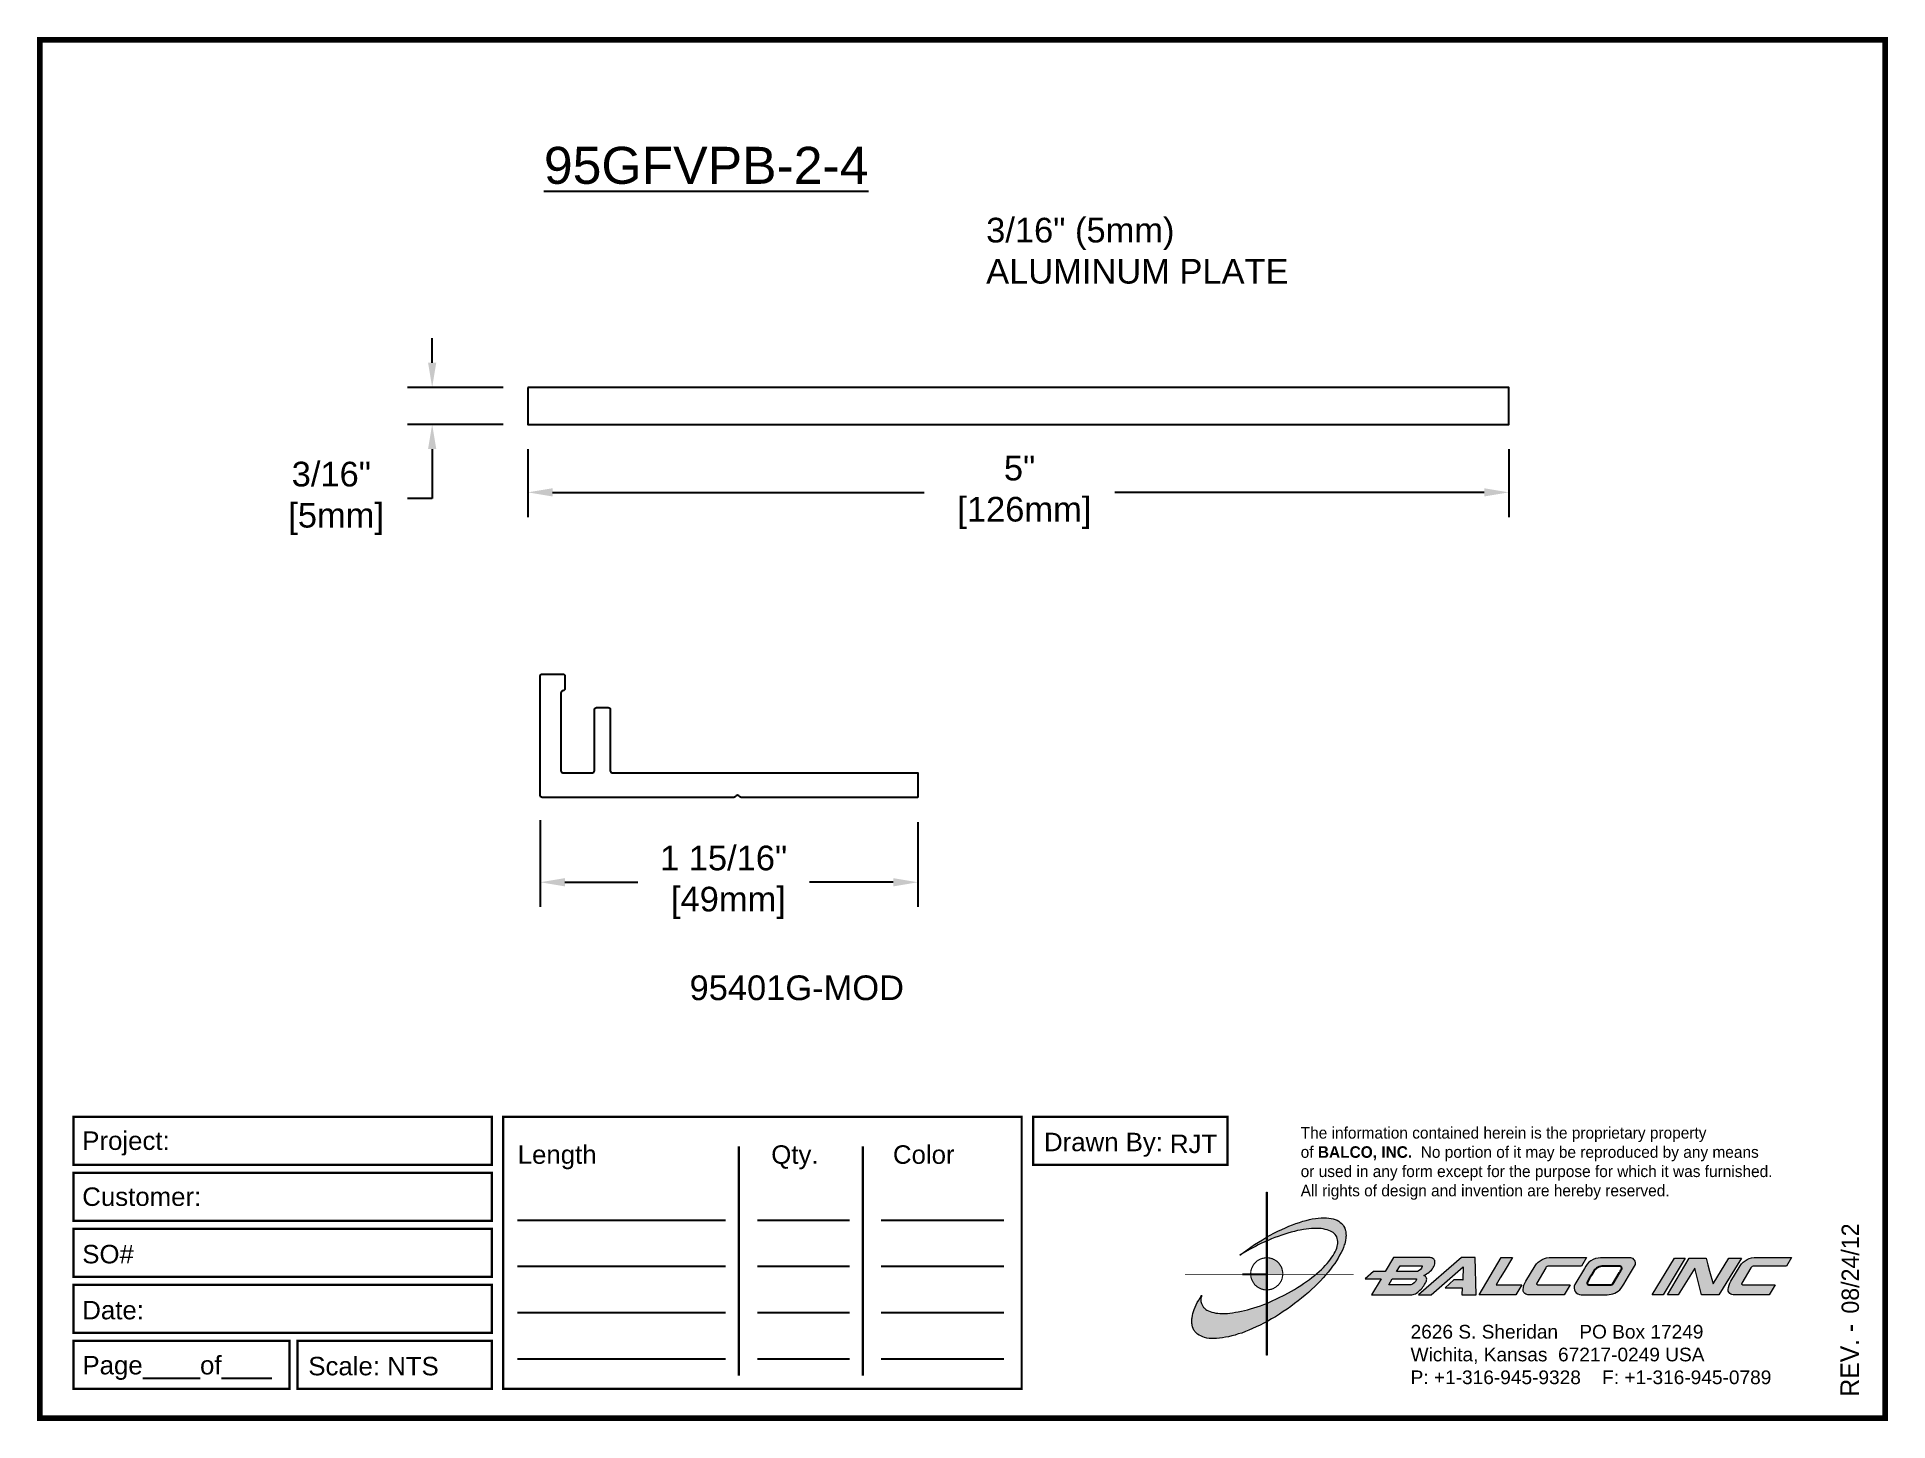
# Paper-space layout 'Breakout' of a CAD drawing. Header units: inches. Extents: x 0 to 10, y 0 to 7.5.
# The model-space entities are those that its viewports show. They can reach past a viewport. Long polylines and large blocks are cut down to what shows.
import ezdxf

# ---------------------------------------------------------------- set-up
doc = ezdxf.new("R2010")
doc.units = ezdxf.units.IN
doc.header["$MEASUREMENT"] = 0
for name, color, linetype in [('Border', 7, 'Continuous'), ('dimensions', 3, 'Continuous'), ('METALS', 7, 'Continuous'), ('text', 2, 'Continuous')]:
    doc.layers.add(name, color=color, linetype=linetype)
doc.styles.add('ARIAL', font='arial.ttf')
doc.styles.add('Copyright', font='ERASDEMI.TTF')
doc.dimstyles.new('Arial', dxfattribs={"dimtxt": 0.125, "dimasz": 0.125, "dimexe": 0.125, "dimexo": 0.125, "dimgap": 0.125, "dimtad": 0, "dimtih": 1, "dimtoh": 1, "dimdec": 4, "dimzin": 0, "dimdsep": 46, "dimlunit": 4, "dimtxsty": 'ARIAL', "dimcen": 0.09, "dimadec": 0, "dimazin": 0, "dimtfac": 1, "dimtdec": 4, "dimtofl": 0, "dimtmove": 0, "dimatfit": 3, "dimfxl": 0, "dimfrac": 2, "dimtolj": 1, "dimtzin": 0, "dimarcsym": 0})

# ---------------------------------------------------------------- blocks, each defined once
blk = doc.blocks.new('ACADlogo')
h = blk.add_hatch(color=256)
h.paths.add_polyline_path([(-3.346, 1.223), (-3.351, 1.223), (-3.351, 0.979), (-3.346, 0.982)])
h.paths.add_polyline_path([(-3.346, 0.961), (-3.351, 0.959), (-3.351, 0.868), (-3.346, 0.868)])
h.paths.add_polyline_path([(-3.346, 0.777), (-3.351, 0.777), (-3.351, 0.699), (-3.351, 0.695), (-3.35, 0.695), (-3.346, 0.695)])
h.paths.add_polyline_path([(-3.346, 0.864), (-3.346, 0.868), (-3.35, 0.868), (-3.351, 0.868), (-3.351, 0.777), (-3.346, 0.777), (-3.346, 0.778), (-3.348, 0.778)])
h.paths.add_polyline_path([(-3.346, 0.524), (-3.351, 0.521), (-3.351, 0.342), (-3.346, 0.342)])
h.paths.add_polyline_path([(-3.346, 0.695), (-3.351, 0.695), (-3.351, 0.621), (-3.346, 0.623)])
h.paths.add_polyline_path([(-3.346, 0.623), (-3.351, 0.621), (-3.351, 0.521), (-3.346, 0.524)])
h.paths.add_polyline_path([(-3.346, 0.982), (-3.351, 0.979), (-3.351, 0.959), (-3.346, 0.961)])
h = blk.add_hatch(color=175)
h.paths.add_polyline_path([(-3.518, 0.573), (-3.534, 0.571), (-3.548, 0.569), (-3.562, 0.567), (-3.576, 0.567), (-3.589, 0.566), (-3.602, 0.567), (-3.614, 0.568), (-3.625, 0.569), (-3.636, 0.572), (-3.646, 0.574), (-3.656, 0.577), (-3.664, 0.581), (-3.673, 0.585), (-3.679, 0.589), (-3.685, 0.595), (-3.688, 0.598), (-3.691, 0.6), (-3.695, 0.607), (-3.699, 0.614), (-3.703, 0.621), (-3.704, 0.626), (-3.705, 0.631), (-3.706, 0.637), (-3.706, 0.642), (-3.705, 0.648), (-3.705, 0.653), (-3.703, 0.659), (-3.702, 0.665), (-3.71, 0.652), (-3.717, 0.639), (-3.725, 0.626), (-3.731, 0.613), (-3.737, 0.601), (-3.741, 0.589), (-3.746, 0.577), (-3.749, 0.566), (-3.751, 0.555), (-3.753, 0.544), (-3.754, 0.538), (-3.754, 0.533), (-3.755, 0.523), (-3.754, 0.513), (-3.753, 0.508), (-3.752, 0.503), (-3.75, 0.494), (-3.748, 0.486), (-3.743, 0.477), (-3.74, 0.473), (-3.738, 0.469), (-3.734, 0.465), (-3.73, 0.461), (-3.723, 0.455), (-3.715, 0.449), (-3.706, 0.445), (-3.695, 0.44), (-3.685, 0.437), (-3.674, 0.434), (-3.661, 0.432), (-3.648, 0.431), (-3.634, 0.431), (-3.62, 0.431), (-3.604, 0.433), (-3.588, 0.435), (-3.572, 0.438), (-3.556, 0.441), (-3.538, 0.445), (-3.52, 0.449), (-3.503, 0.456), (-3.483, 0.461), (-3.464, 0.469), (-3.445, 0.477), (-3.426, 0.485), (-3.406, 0.494), (-3.385, 0.503), (-3.364, 0.514), (-3.351, 0.521), (-3.351, 0.621), (-3.364, 0.616), (-3.382, 0.609), (-3.4, 0.603), (-3.418, 0.598), (-3.436, 0.592), (-3.453, 0.587), (-3.47, 0.583), (-3.486, 0.579), (-3.503, 0.576)])
h.paths.add_polyline_path([(-3.215, 0.687), (-3.251, 0.667), (-3.289, 0.649), (-3.327, 0.631), (-3.345, 0.623), (-3.346, 0.623), (-3.346, 0.524), (-3.343, 0.525), (-3.323, 0.537), (-3.302, 0.549), (-3.28, 0.563), (-3.259, 0.577), (-3.238, 0.59), (-3.218, 0.605), (-3.198, 0.62), (-3.179, 0.635), (-3.16, 0.65), (-3.141, 0.665), (-3.123, 0.681), (-3.106, 0.696), (-3.089, 0.712), (-3.074, 0.727), (-3.058, 0.743), (-3.043, 0.759), (-3.03, 0.775), (-3.028, 0.777), (-3.085, 0.777), (-3.091, 0.772), (-3.105, 0.761), (-3.118, 0.75), (-3.134, 0.739), (-3.149, 0.729), (-3.165, 0.718), (-3.182, 0.707), (-3.198, 0.697)])
h.paths.add_polyline_path([(-2.921, 1.009), (-2.922, 1.015), (-2.924, 1.02), (-2.926, 1.029), (-2.931, 1.038), (-2.934, 1.043), (-2.936, 1.047), (-2.94, 1.05), (-2.943, 1.054), (-2.951, 1.06), (-2.959, 1.066), (-2.968, 1.071), (-2.978, 1.075), (-2.989, 1.079), (-3, 1.081), (-3.013, 1.083), (-3.026, 1.084), (-3.04, 1.084), (-3.054, 1.084), (-3.07, 1.083), (-3.085, 1.081), (-3.102, 1.079), (-3.118, 1.075), (-3.136, 1.07), (-3.153, 1.066), (-3.171, 1.06), (-3.191, 1.054), (-3.21, 1.047), (-3.229, 1.039), (-3.248, 1.031), (-3.268, 1.022), (-3.289, 1.012), (-3.31, 1.002), (-3.33, 0.991), (-3.346, 0.982), (-3.346, 0.961), (-3.342, 0.962), (-3.323, 0.971), (-3.305, 0.978), (-3.287, 0.984), (-3.268, 0.991), (-3.251, 0.996), (-3.234, 1.002), (-3.216, 1.007), (-3.199, 1.011), (-3.182, 1.015), (-3.167, 1.018), (-3.15, 1.021), (-3.136, 1.023), (-3.121, 1.025), (-3.107, 1.026), (-3.093, 1.026), (-3.079, 1.027), (-3.067, 1.026), (-3.054, 1.026), (-3.043, 1.025), (-3.032, 1.022), (-3.022, 1.02), (-3.013, 1.016), (-3.004, 1.013), (-2.997, 1.009), (-2.989, 1.005), (-2.983, 0.999), (-2.98, 0.996), (-2.978, 0.994), (-2.973, 0.987), (-2.969, 0.981), (-2.967, 0.973), (-2.965, 0.965), (-2.964, 0.957), (-2.964, 0.949), (-2.964, 0.944), (-2.965, 0.94), (-2.967, 0.93), (-2.969, 0.921), (-2.973, 0.911), (-2.978, 0.901), (-2.983, 0.891), (-2.989, 0.881), (-2.996, 0.871), (-3.004, 0.86), (-3.012, 0.849), (-3.021, 0.838), (-3.032, 0.827), (-3.042, 0.816), (-3.053, 0.805), (-3.065, 0.794), (-3.077, 0.783), (-3.085, 0.777), (-3.028, 0.777), (-3.016, 0.791), (-3.004, 0.806), (-2.992, 0.822), (-2.981, 0.837), (-2.971, 0.852), (-2.962, 0.866), (-2.954, 0.882), (-2.946, 0.896), (-2.939, 0.91), (-2.934, 0.924), (-2.929, 0.938), (-2.926, 0.944), (-2.925, 0.951), (-2.922, 0.963), (-2.92, 0.975), (-2.92, 0.982), (-2.919, 0.987), (-2.92, 0.999), (-2.92, 1.005)])
h.paths.add_polyline_path([(-3.372, 0.966), (-3.393, 0.953), (-3.415, 0.94), (-3.435, 0.925), (-3.455, 0.911), (-3.475, 0.897), (-3.494, 0.882), (-3.468, 0.898), (-3.439, 0.915), (-3.41, 0.93), (-3.396, 0.938), (-3.38, 0.945), (-3.351, 0.959), (-3.351, 0.979)])
h = blk.add_hatch(color=256)
h.paths.add_polyline_path([(-3.268, 0.814), (-3.27, 0.819), (-3.273, 0.824), (-3.276, 0.828), (-3.279, 0.833), (-3.282, 0.837), (-3.286, 0.841), (-3.29, 0.845), (-3.294, 0.849), (-3.298, 0.852), (-3.303, 0.855), (-3.308, 0.858), (-3.313, 0.86), (-3.318, 0.863), (-3.323, 0.864), (-3.328, 0.866), (-3.334, 0.867), (-3.339, 0.868), (-3.345, 0.868), (-3.346, 0.868), (-3.346, 0.777), (-3.335, 0.777), (-3.262, 0.777), (-3.262, 0.781), (-3.262, 0.787), (-3.263, 0.792), (-3.264, 0.798), (-3.265, 0.803), (-3.266, 0.808)])
h.paths.add_polyline_path([(-3.351, 0.777), (-3.436, 0.777), (-3.435, 0.773), (-3.435, 0.768), (-3.434, 0.762), (-3.432, 0.757), (-3.431, 0.752), (-3.428, 0.747), (-3.426, 0.742), (-3.423, 0.737), (-3.42, 0.732), (-3.417, 0.728), (-3.414, 0.723), (-3.41, 0.719), (-3.406, 0.716), (-3.401, 0.712), (-3.397, 0.709), (-3.392, 0.706), (-3.387, 0.704), (-3.382, 0.701), (-3.377, 0.699), (-3.372, 0.698), (-3.367, 0.696), (-3.361, 0.695), (-3.356, 0.695), (-3.351, 0.695)])
h.paths.add_polyline_path([(-3.346, 0.868), (-3.35, 0.868), (-3.351, 0.868), (-3.351, 0.777), (-3.346, 0.777)])
h = blk.add_hatch(color=256)
h.paths.add_polyline_path([(-2.438, 0.844, 0.412988), (-2.461, 0.869), (-2.663, 0.869), (-2.707, 0.794), (-2.771, 0.794), (-2.815, 0.755), (-2.73, 0.755), (-2.781, 0.668), (-2.563, 0.668, 0.107996), (-2.538, 0.677, 0.108939), (-2.494, 0.724, 0.080345), (-2.483, 0.745, 0.419497), (-2.499, 0.773, 0.149928), (-2.447, 0.815, 0.134283)])
h.paths.add_polyline_path([(-2.507, 0.821, -0.209012), (-2.532, 0.794), (-2.538, 0.794), (-2.646, 0.794), (-2.627, 0.825), (-2.51, 0.825, -0.56619)], flags=16)
h.paths.add_polyline_path([(-2.538, 0.75, -0.241309), (-2.569, 0.722), (-2.688, 0.722), (-2.669, 0.755), (-2.541, 0.755, -0.56619)], flags=16)
for points in [[(-2.285, 0.819), (-2.287, 0.748), (-2.335, 0.748), (-2.383, 0.705), (-2.29, 0.705), (-2.292, 0.668), (-2.215, 0.668), (-2.221, 0.869), (-2.295, 0.869), (-2.527, 0.668), (-2.458, 0.668)], [(-2.018, 0.869), (-2.079, 0.869), (-2.198, 0.668), (-2, 0.668), (-1.968, 0.722), (-2.107, 0.722), (-2.085, 0.759), (-2.064, 0.794)], [(-1.617, 0.869), (-1.807, 0.869, 0.270182), (-1.896, 0.825), (-1.946, 0.742, 0.109019), (-1.961, 0.695, 0.340665), (-1.945, 0.672, 0.129907), (-1.923, 0.668), (-1.738, 0.668), (-1.706, 0.722), (-1.878, 0.722), (-1.882, 0.722, -0.601242), (-1.887, 0.731), (-1.838, 0.813, -0.253048), (-1.821, 0.823), (-1.645, 0.823)], [(-1.083, 0.867), (-1.14, 0.867), (-1.261, 0.667), (-1.26, 0.667), (-1.202, 0.667)], [(-0.96, 0.83), (-0.969, 0.867), (-1.061, 0.867), (-1.179, 0.667), (-1.12, 0.667), (-1.031, 0.812), (-0.995, 0.667), (-0.9, 0.667), (-0.778, 0.867), (-0.846, 0.867), (-0.931, 0.727), (-0.951, 0.795)], [(-0.507, 0.869), (-0.697, 0.869, 0.270182), (-0.786, 0.825), (-0.836, 0.742, 0.109019), (-0.85, 0.695, 0.340665), (-0.835, 0.672, 0.129907), (-0.812, 0.668), (-0.628, 0.668), (-0.595, 0.722), (-0.768, 0.722), (-0.772, 0.722, -0.601242), (-0.777, 0.731), (-0.728, 0.813, -0.253048), (-0.71, 0.823), (-0.534, 0.823)], [(-3.346, 0.623), (-3.351, 0.621), (-3.351, 0.521), (-3.346, 0.524)]]:
    blk.add_hatch(color=256).paths.add_polyline_path(points)
h = blk.add_hatch(color=256)
h.paths.add_polyline_path([(-1.377, 0.868), (-1.383, 0.868), (-1.383, 0.868), (-1.44, 0.868), (-1.492, 0.868), (-1.541, 0.868, 0.297712), (-1.628, 0.811), (-1.68, 0.723, 0.585116), (-1.646, 0.668), (-1.506, 0.668, 0.210586), (-1.429, 0.703), (-1.415, 0.726), (-1.389, 0.769), (-1.352, 0.831, 0.4352)])
h.paths.add_polyline_path([(-1.437, 0.823, -0.603783), (-1.428, 0.805), (-1.431, 0.801), (-1.434, 0.796), (-1.438, 0.789), (-1.474, 0.728, -0.229001), (-1.489, 0.722), (-1.494, 0.722), (-1.501, 0.722), (-1.597, 0.722), (-1.604, 0.722, -0.492401), (-1.613, 0.734), (-1.601, 0.757), (-1.591, 0.775), (-1.582, 0.791, -0.238368), (-1.535, 0.823)], flags=16)
for q in [(-3.48, 0.777), (-3.351, 0.642)]:
    blk.add_line((-3.351, 0.777), q)
at = {"color": 7, "lineweight": 0}
for points in [[(-3.351, 1.223), (-3.346, 1.223), (-3.346, 0.342), (-3.351, 0.342), (-3.351, 1.223)], [(-2.292, 0.668), (-2.215, 0.668), (-2.221, 0.869), (-2.295, 0.869), (-2.527, 0.668), (-2.458, 0.668), (-2.285, 0.819), (-2.287, 0.748), (-2.286, 0.748), (-2.335, 0.748), (-2.383, 0.705), (-2.29, 0.705), (-2.292, 0.668), (-2.292, 0.668)], [(-2.198, 0.668), (-2.079, 0.869), (-2.018, 0.869), (-2.064, 0.794), (-2.085, 0.759), (-2.107, 0.722), (-1.968, 0.722), (-2, 0.668), (-2.198, 0.668), (-2.198, 0.668)], [(-1.383, 0.868), (-1.383, 0.868)], [(-1.261, 0.667), (-1.14, 0.867), (-1.083, 0.867), (-1.202, 0.667), (-1.26, 0.667), (-1.261, 0.667), (-1.261, 0.667)], [(-0.9, 0.667), (-0.995, 0.667), (-1.031, 0.812), (-1.12, 0.667), (-1.179, 0.667), (-1.061, 0.867), (-0.969, 0.867), (-0.96, 0.83), (-0.951, 0.795), (-0.931, 0.727), (-0.846, 0.867), (-0.778, 0.867), (-0.9, 0.667), (-0.9, 0.667)]]:
    blk.add_lwpolyline(points, dxfattribs=at)
at = {"color": 175, "lineweight": 0}
blk.add_lwpolyline([(-2.926, 1.029), (-2.924, 1.02), (-2.922, 1.015), (-2.921, 1.009), (-2.92, 1.005), (-2.92, 0.999), (-2.919, 0.987), (-2.92, 0.982), (-2.92, 0.975), (-2.922, 0.963), (-2.925, 0.951), (-2.926, 0.944), (-2.929, 0.938), (-2.934, 0.924), (-2.939, 0.91), (-2.946, 0.896), (-2.954, 0.882), (-2.962, 0.866), (-2.971, 0.852), (-2.981, 0.837), (-2.992, 0.822), (-3.004, 0.806), (-3.016, 0.791), (-3.03, 0.775), (-3.043, 0.759), (-3.058, 0.743), (-3.074, 0.727), (-3.089, 0.712), (-3.106, 0.696), (-3.123, 0.681), (-3.141, 0.665), (-3.16, 0.65), (-3.179, 0.635), (-3.198, 0.62), (-3.218, 0.605), (-3.238, 0.59), (-3.259, 0.577), (-3.28, 0.563), (-3.302, 0.549), (-3.323, 0.537), (-3.343, 0.525), (-3.364, 0.514), (-3.385, 0.503), (-3.406, 0.494), (-3.426, 0.485), (-3.445, 0.477), (-3.464, 0.469), (-3.483, 0.461), (-3.503, 0.456), (-3.52, 0.449), (-3.538, 0.445), (-3.556, 0.441), (-3.572, 0.438), (-3.588, 0.435), (-3.604, 0.433), (-3.62, 0.431), (-3.634, 0.431), (-3.648, 0.431), (-3.661, 0.432), (-3.674, 0.434), (-3.685, 0.437), (-3.695, 0.44), (-3.706, 0.445), (-3.715, 0.449), (-3.723, 0.455), (-3.73, 0.461), (-3.734, 0.465), (-3.738, 0.469), (-3.74, 0.473), (-3.743, 0.477), (-3.748, 0.486), (-3.75, 0.494), (-3.752, 0.503), (-3.753, 0.508), (-3.754, 0.513), (-3.755, 0.523), (-3.754, 0.533), (-3.754, 0.538), (-3.753, 0.544), (-3.751, 0.555), (-3.749, 0.566), (-3.746, 0.577), (-3.741, 0.589), (-3.737, 0.601), (-3.731, 0.613), (-3.725, 0.626), (-3.717, 0.639), (-3.71, 0.652), (-3.702, 0.665), (-3.703, 0.659), (-3.705, 0.653), (-3.705, 0.648), (-3.706, 0.642), (-3.706, 0.637), (-3.705, 0.631), (-3.704, 0.626), (-3.703, 0.621), (-3.699, 0.614), (-3.695, 0.607), (-3.691, 0.6), (-3.688, 0.598), (-3.685, 0.595), (-3.679, 0.589), (-3.673, 0.585), (-3.664, 0.581), (-3.656, 0.577), (-3.646, 0.574), (-3.636, 0.572), (-3.625, 0.569), (-3.614, 0.568), (-3.602, 0.567), (-3.589, 0.566), (-3.576, 0.567), (-3.562, 0.567), (-3.548, 0.569), (-3.534, 0.571), (-3.518, 0.573), (-3.503, 0.576), (-3.486, 0.579), (-3.47, 0.583), (-3.453, 0.587), (-3.436, 0.592), (-3.418, 0.598), (-3.4, 0.603), (-3.382, 0.609), (-3.364, 0.616), (-3.345, 0.623), (-3.327, 0.631), (-3.289, 0.649), (-3.251, 0.667), (-3.215, 0.687), (-3.198, 0.697), (-3.182, 0.707), (-3.165, 0.718), (-3.149, 0.729), (-3.134, 0.739), (-3.118, 0.75), (-3.105, 0.761), (-3.091, 0.772), (-3.077, 0.783), (-3.065, 0.794), (-3.053, 0.805), (-3.042, 0.816), (-3.032, 0.827), (-3.021, 0.838), (-3.012, 0.849), (-3.004, 0.86), (-2.996, 0.871), (-2.989, 0.881), (-2.983, 0.891), (-2.978, 0.901), (-2.973, 0.911), (-2.969, 0.921), (-2.967, 0.93), (-2.965, 0.94), (-2.964, 0.944), (-2.964, 0.949), (-2.964, 0.957), (-2.965, 0.965), (-2.967, 0.973), (-2.969, 0.981), (-2.973, 0.987), (-2.978, 0.994), (-2.98, 0.996), (-2.983, 0.999), (-2.989, 1.005), (-2.997, 1.009), (-3.004, 1.013), (-3.013, 1.016), (-3.022, 1.02), (-3.032, 1.022), (-3.043, 1.025), (-3.054, 1.026), (-3.067, 1.026), (-3.079, 1.027), (-3.093, 1.026), (-3.107, 1.026), (-3.121, 1.025), (-3.136, 1.023), (-3.15, 1.021), (-3.167, 1.018), (-3.182, 1.015), (-3.199, 1.011), (-3.216, 1.007), (-3.234, 1.002), (-3.251, 0.996), (-3.268, 0.991), (-3.287, 0.984), (-3.305, 0.978), (-3.323, 0.971), (-3.342, 0.962), (-3.38, 0.945), (-3.396, 0.938), (-3.41, 0.93), (-3.439, 0.915), (-3.468, 0.898), (-3.494, 0.882), (-3.475, 0.897), (-3.455, 0.911), (-3.435, 0.925), (-3.415, 0.94), (-3.393, 0.953), (-3.372, 0.966), (-3.351, 0.979), (-3.33, 0.991), (-3.31, 1.002), (-3.289, 1.012), (-3.268, 1.022), (-3.248, 1.031), (-3.229, 1.039), (-3.21, 1.047), (-3.191, 1.054), (-3.171, 1.06), (-3.153, 1.066), (-3.136, 1.07), (-3.118, 1.075), (-3.102, 1.079), (-3.085, 1.081), (-3.07, 1.083), (-3.054, 1.084), (-3.04, 1.084), (-3.026, 1.084), (-3.013, 1.083), (-3, 1.081), (-2.989, 1.079), (-2.978, 1.075), (-2.968, 1.071), (-2.959, 1.066), (-2.951, 1.06), (-2.943, 1.054), (-2.94, 1.05), (-2.936, 1.047), (-2.934, 1.043), (-2.931, 1.038), (-2.926, 1.029), (-2.926, 1.029)], dxfattribs=at)
at = {"color": 7, "lineweight": 0, "const_width": 0.0064}
blk.add_lwpolyline([(-3.262, 0.781), (-3.262, 0.787), (-3.263, 0.792), (-3.264, 0.798), (-3.265, 0.803), (-3.266, 0.808), (-3.268, 0.814), (-3.27, 0.819), (-3.273, 0.824), (-3.276, 0.828), (-3.279, 0.833), (-3.282, 0.837), (-3.286, 0.841), (-3.29, 0.845), (-3.294, 0.849), (-3.298, 0.852), (-3.303, 0.855), (-3.308, 0.858), (-3.313, 0.86), (-3.318, 0.863), (-3.323, 0.864), (-3.328, 0.866), (-3.334, 0.867), (-3.339, 0.868), (-3.345, 0.868), (-3.35, 0.868), (-3.356, 0.868), (-3.361, 0.867), (-3.367, 0.866), (-3.372, 0.865), (-3.377, 0.863), (-3.382, 0.862), (-3.387, 0.859), (-3.392, 0.857), (-3.397, 0.854), (-3.401, 0.851), (-3.406, 0.847), (-3.41, 0.843), (-3.414, 0.839), (-3.417, 0.835), (-3.42, 0.831), (-3.423, 0.826), (-3.426, 0.821), (-3.428, 0.816), (-3.431, 0.811), (-3.432, 0.806), (-3.434, 0.801), (-3.435, 0.795), (-3.435, 0.79), (-3.436, 0.784), (-3.436, 0.779), (-3.435, 0.773), (-3.435, 0.768), (-3.434, 0.762), (-3.432, 0.757), (-3.431, 0.752), (-3.428, 0.747), (-3.426, 0.742), (-3.423, 0.737), (-3.42, 0.732), (-3.417, 0.728), (-3.414, 0.723), (-3.41, 0.719), (-3.406, 0.716), (-3.401, 0.712), (-3.397, 0.709), (-3.392, 0.706), (-3.387, 0.704), (-3.382, 0.701), (-3.377, 0.699), (-3.372, 0.698), (-3.367, 0.696), (-3.361, 0.695), (-3.356, 0.695), (-3.35, 0.695), (-3.345, 0.695), (-3.339, 0.695), (-3.334, 0.696), (-3.328, 0.697), (-3.323, 0.698), (-3.318, 0.7), (-3.313, 0.702), (-3.308, 0.705), (-3.303, 0.708), (-3.298, 0.711), (-3.294, 0.714), (-3.29, 0.718), (-3.286, 0.721), (-3.282, 0.726), (-3.279, 0.73), (-3.276, 0.734), (-3.273, 0.739), (-3.27, 0.744), (-3.268, 0.749), (-3.266, 0.754), (-3.265, 0.76), (-3.264, 0.765), (-3.263, 0.77), (-3.262, 0.776), (-3.262, 0.781)], dxfattribs=at)
at = {"color": 7, "lineweight": 0}
for points in [[(-2.447, 0.815, 0.130368), (-2.438, 0.843, 0.448367), (-2.463, 0.869), (-2.663, 0.869), (-2.707, 0.794), (-2.771, 0.794), (-2.815, 0.755), (-2.73, 0.755), (-2.781, 0.668), (-2.563, 0.668, 0.107996), (-2.538, 0.677, 0.108939), (-2.494, 0.724, 0.077395), (-2.484, 0.744, 0.430878), (-2.499, 0.773, 0.149928)], [(-2.507, 0.821, -0.209012), (-2.532, 0.794), (-2.538, 0.794), (-2.646, 0.794), (-2.627, 0.825), (-2.512, 0.825), (-2.509, 0.825, -0.531288)], [(-1.838, 0.813), (-1.887, 0.731, 0.587385), (-1.882, 0.722), (-1.878, 0.722), (-1.706, 0.722), (-1.738, 0.668), (-1.923, 0.668, -0.129907), (-1.945, 0.672, -0.349839), (-1.961, 0.696, -0.107341), (-1.946, 0.742), (-1.896, 0.825, -0.270182), (-1.807, 0.869), (-1.617, 0.869), (-1.645, 0.823), (-1.821, 0.823, 0.252436)], [(-1.68, 0.723, 0.585116), (-1.646, 0.668), (-1.506, 0.668, 0.210586), (-1.429, 0.703), (-1.415, 0.726), (-1.389, 0.769), (-1.352, 0.831, 0.4352), (-1.377, 0.868), (-1.383, 0.868), (-1.383, 0.868), (-1.44, 0.868), (-1.492, 0.868), (-1.541, 0.868, 0.297712), (-1.628, 0.811)], [(-0.728, 0.813), (-0.777, 0.731, 0.587385), (-0.772, 0.722), (-0.768, 0.722), (-0.595, 0.722), (-0.628, 0.668), (-0.812, 0.668, -0.129907), (-0.835, 0.672, -0.349839), (-0.85, 0.696, -0.107341), (-0.836, 0.742), (-0.786, 0.825, -0.270182), (-0.697, 0.869), (-0.507, 0.869), (-0.534, 0.823), (-0.71, 0.823, 0.252436)], [(-2.569, 0.722), (-2.688, 0.722), (-2.669, 0.755), (-2.543, 0.755), (-2.54, 0.755, -0.531288), (-2.538, 0.75, -0.241309)]]:
    blk.add_lwpolyline(points, format="xyb", close=True, dxfattribs=at)
blk.add_lwpolyline([(-1.437, 0.823), (-1.535, 0.823, 0.238368), (-1.582, 0.791), (-1.591, 0.775), (-1.601, 0.757), (-1.613, 0.734, 0.490298), (-1.604, 0.722), (-1.597, 0.722), (-1.501, 0.722), (-1.494, 0.722), (-1.489, 0.722, 0.229001), (-1.474, 0.728), (-1.438, 0.789), (-1.434, 0.796), (-1.431, 0.801), (-1.428, 0.805, 0.603783)], format="xyb", close=True)
blk.add_lwpolyline([(-2.879, 0.777, 0.00455, 0.00455, 0), (-3.791, 0.777, 0.00183, 0.00183, 0), (-3.791, 0.777, 0.00183, 0.00183, 0)], format="xyseb", dxfattribs=at)
blk = doc.blocks.new('Quantity Data')
at = {"layer": 'Border', "color": 253}
for p, q in [((2.755, 1.254), (3.881, 1.254)), ((4.054, 1.254), (4.553, 1.254)), ((4.725, 1.254), (5.389, 1.254)), ((2.755, 1.004), (3.881, 1.004)), ((4.054, 1.004), (4.553, 1.004)), ((4.725, 1.004), (5.389, 1.004)), ((2.755, 0.754), (3.881, 0.754)), ((4.054, 0.754), (4.553, 0.754)), ((4.725, 0.754), (5.389, 0.754)), ((2.755, 0.504), (3.881, 0.504)), ((4.054, 0.504), (4.553, 0.504)), ((4.725, 0.504), (5.389, 0.504))]:
    blk.add_line(p, q, dxfattribs=at)
at = {"layer": 'Border', "const_width": 0.0125}
blk.add_lwpolyline([(5.485, 0.341), (2.678, 0.341), (2.678, 1.813), (5.485, 1.813)], close=True, dxfattribs=at)
for points in [[(3.953, 1.653), (3.953, 0.412)], [(4.625, 1.653), (4.625, 0.412)]]:
    blk.add_lwpolyline(points, dxfattribs=at)
at = {"layer": 'Border', "style": 'ARIAL'}
for s, p in [('Length', (2.756, 1.559)), ('Qty.', (4.129, 1.559)), ('Color', (4.788, 1.559))]:
    blk.add_text(s, height=0.1, dxfattribs=at).set_placement(p)
blk = doc.blocks.new('Drawn By')
at = {"layer": 'Border', "const_width": 0.0125}
blk.add_lwpolyline([(5.38, 1.813), (6.432, 1.813), (6.432, 1.554), (5.38, 1.554)], close=True, dxfattribs=at)
at = {"layer": 'Border', "style": 'ARIAL'}
blk.add_text('Drawn By: ', height=0.1, dxfattribs=at).set_placement((5.438, 1.627))
blk.add_attdef('XXX', (6.12, 1.617), '', height=0.1, dxfattribs=at)
blk = doc.blocks.new('Project Info')
at = {"layer": 'Border', "const_width": 0.0125}
for points in [[(0.182, 1.813), (2.448, 1.813), (2.448, 1.554), (0.182, 1.554)], [(0.182, 1.51), (2.448, 1.51), (2.448, 1.251), (0.182, 1.251)], [(0.182, 1.207), (2.448, 1.207), (2.448, 0.947), (0.182, 0.947)], [(0.182, 0.904), (2.448, 0.904), (2.448, 0.644), (0.182, 0.644)], [(0.182, 0.6), (1.352, 0.6), (1.352, 0.341), (0.182, 0.341)], [(1.396, 0.6), (2.448, 0.6), (2.448, 0.341), (1.396, 0.341)]]:
    blk.add_lwpolyline(points, close=True, dxfattribs=at)
at = {"layer": 'Border', "style": 'ARIAL'}
for s, p in [('Project:', (0.23, 1.634)), ('Customer:', (0.23, 1.331)), ('SO#', (0.23, 1.02)), ('Date:', (0.23, 0.717)), ('Page%%u        %%uof%%u       ', (0.231, 0.419)), ('Scale: NTS', (1.454, 0.414))]:
    blk.add_text(s, height=0.1, dxfattribs=at).set_placement(p)
blk = doc.blocks.new('REV')
at = {"style": 'Copyright'}
blk.add_text('REV. -', height=0.1, rotation=90, dxfattribs=at).set_placement((-0.142, 0.117))
at = {"style": 'Copyright', "flags": 4}
blk.add_attdef('REVISIONDATE', (-0.142, 0.566), '', height=0.0938, rotation=90, dxfattribs=at)
blk = doc.blocks.new('*D8')
at = {"layer": 'DEFPOINTS', "color": 0}
for p in [(29.518, 9.3033), (34.4902, 9.3033), (34.4902, 8.9588)]:
    blk.add_point(p, dxfattribs=at)
at = {"layer": 'dimensions', "color": 0, "lineweight": -2}
for p, q in [((29.518, 9.1783), (29.518, 8.8338)), ((34.4902, 9.1783), (34.4902, 8.8338)), ((29.643, 8.9588), (31.5269, 8.9588)), ((34.3652, 8.9588), (32.4933, 8.9588))]:
    blk.add_line(p, q, dxfattribs=at)
at = {"layer": 'dimensions', "color": 0}
for points in [[(29.643, 8.9796), (29.643, 8.9379), (29.518, 8.9588)], [(34.3652, 8.9796), (34.3652, 8.9379), (34.4902, 8.9588)]]:
    blk.add_solid(points, dxfattribs=at)
at = {"layer": 'dimensions', "color": 0, "insert": (32.0101, 8.9588), "char_height": 0.125, "attachment_point": 5, "style": 'ARIAL'}
blk.add_mtext('\\A1;5"\\P [126mm]', dxfattribs=at)
blk = doc.blocks.new('*D9')
at = {"layer": 'DEFPOINTS', "color": 0}
for p in [(29.518, 9.4908), (29.0327, 9.3033), (29.518, 9.3033)]:
    blk.add_point(p, dxfattribs=at)
at = {"layer": 'dimensions', "color": 0, "lineweight": -2}
for p, q in [((29.0327, 9.6158), (29.0327, 9.7408)), ((29.393, 9.4908), (28.9077, 9.4908)), ((29.393, 9.3033), (28.9077, 9.3033)), ((29.0327, 9.1783), (29.0327, 8.9283)), ((29.0327, 8.9283), (28.9077, 8.9283))]:
    blk.add_line(p, q, dxfattribs=at)
at = {"layer": 'dimensions', "color": 0}
for points in [[(29.0119, 9.6158), (29.0536, 9.6158), (29.0327, 9.4908)], [(29.0119, 9.1783), (29.0536, 9.1783), (29.0327, 9.3033)]]:
    blk.add_solid(points, dxfattribs=at)
at = {"layer": 'dimensions', "color": 0, "insert": (28.5216, 8.9283), "char_height": 0.125, "attachment_point": 5, "style": 'ARIAL'}
blk.add_mtext('\\A1;3/16"\\P [5mm]', dxfattribs=at)
blk = doc.blocks.new('95401G')
blk.add_lwpolyline([(1.9147, 0), (1.0194, 0, -0.198912), (1.0123, 0.0029), (1.0073, 0.0079, 0.414214), (0.9932, 0.0079), (0.9882, 0.0029, -0.198912), (0.9811, 0), (0.0102, 0, -0.414214), (0.0002, 0.01), (0.0002, 0.615, -0.414214), (0.0102, 0.625), (0.1152, 0.625, -0.414214), (0.1252, 0.615), (0.1252, 0.55, -0.414214), (0.1152, 0.54, 0.414214), (0.1052, 0.53), (0.1052, 0.135, 0.414214), (0.1152, 0.125), (0.2652, 0.125, 0.414214), (0.2752, 0.135), (0.2752, 0.445, -0.414214), (0.2852, 0.455), (0.3452, 0.455, -0.414214), (0.3552, 0.445), (0.3552, 0.135, 0.414214), (0.3652, 0.125), (1.9147, 0.125)], format="xyb", close=True)
blk = doc.blocks.new('*D16')
at = {"layer": 'DEFPOINTS', "color": 0}
for p in [(29.5804, 7.4235), (31.4949, 7.4135), (31.4949, 6.9835)]:
    blk.add_point(p, dxfattribs=at)
at = {"layer": 'dimensions', "color": 0, "lineweight": -2}
for p, q in [((29.5804, 7.2985), (29.5804, 6.8585)), ((31.4949, 7.2885), (31.4949, 6.8585)), ((29.7054, 6.9835), (30.0753, 6.9835)), ((31.3699, 6.9835), (30.9447, 6.9835))]:
    blk.add_line(p, q, dxfattribs=at)
at = {"layer": 'dimensions', "color": 0}
for points in [[(29.7054, 7.0043), (29.7054, 6.9626), (29.5804, 6.9835)], [(31.3699, 7.0043), (31.3699, 6.9626), (31.4949, 6.9835)]]:
    blk.add_solid(points, dxfattribs=at)
at = {"layer": 'dimensions', "color": 0, "insert": (30.51, 6.9835), "char_height": 0.125, "attachment_point": 5, "style": 'ARIAL'}
blk.add_mtext('\\A1;1 15/16"\\P [49mm]', dxfattribs=at)

msp = doc.modelspace()

# ---------------------------------------------------------------- linework, layer by layer
at = {"layer": 'METALS'}
msp.add_lwpolyline([(29.51797, 9.49077), (29.51797, 9.30327), (34.49021, 9.30327), (34.49021, 9.49077)], close=True, dxfattribs=at)

# ---------------------------------------------------------------- block references
msp.add_blockref('95401G', (29.58019, 7.41346), dxfattribs=at)

# ---------------------------------------------------------------- texts
at = {"layer": 'text', "insert": (29.59918, 10.70933), "char_height": 0.1875, "width": 1.875, "attachment_point": 1, "style": 'ARIAL'}
msp.add_mtext('{\\L95GFVPB-2-4}', dxfattribs=at)
at = {"layer": 'text', "char_height": 0.125, "style": 'ARIAL'}
for s, insert, attachment_point in [('3/16" (5mm)\\PALUMINUM PLATE', (31.84067, 10.1823), 4), ('95401G-MOD', (31.42414, 6.44799), 6)]:
    msp.add_mtext(s, dxfattribs=dict(at, insert=insert, attachment_point=attachment_point))

# ---------------------------------------------------------------- dimensions: what is measured, and where the dimension line sits
at = {"layer": 'dimensions'}
dim = msp.add_linear_dim(base=(29.03275, 9.30327), p1=(29.51797, 9.49077), p2=(29.51797, 9.30327), angle=90, dimstyle='Arial', override={"dimpost": '\\X'}, dxfattribs=at)
dim.commit()
dim.dimension.update_dxf_attribs({"geometry": '*D9', "text_midpoint": (28.52162, 8.92827), "dimtype": 160})
for base, p1, p2, picture, middle in [((34.49021, 8.95877), (29.51797, 9.30327), (34.49021, 9.30327), '*D8', (32.0101, 8.95877)), ((31.49493, 6.98346), (29.58043, 7.42346), (31.49493, 7.41346), '*D16', (30.50998, 6.98346))]:
    dim = msp.add_linear_dim(base=base, p1=p1, p2=p2, dimstyle='Arial', override={"dimpost": '\\X'}, dxfattribs=at)
    dim.commit()
    dim.dimension.update_dxf_attribs({"geometry": picture, "text_midpoint": middle, "dimtype": 160})

psp = doc.layouts.new('Breakout')

# ---------------------------------------------------------------- linework, layer by layer
at = {"layer": 'Border', "const_width": 0.03}
psp.add_lwpolyline([(0.015, 7.476), (10.008, 7.476), (10.008, 0.015), (0.015, 0.015)], close=True, dxfattribs=at)

# ---------------------------------------------------------------- block references
for name, p in [('Project Info', (0.015, -0.167)), ('Quantity Data', (-0.153, -0.167))]:
    psp.add_blockref(name, p)
psp.add_blockref('Drawn By', (0.015, -0.167)).add_auto_attribs({'XXX': 'RJT'})
at = {"layer": 'Border'}
psp.add_blockref('ACADlogo', (10.008, 0.015), dxfattribs=at)
psp.add_blockref('REV', (10.008, 0.015), dxfattribs=at).add_auto_attribs({'REVISIONDATE': '08/24/12'})

# ---------------------------------------------------------------- texts
at = {"insert": (6.843, 1.591), "char_height": 0.0625, "width": 50.295, "attachment_point": 1, "style": 'Copyright'}
psp.add_mtext('The information contained herein is the proprietary property\\Pof {\\fEras Bold ITC|b0|i0|c0|p34;BALCO, INC.}  No portion of it may be reproduced by any means\\Por used in any form except for the purpose for which it was furnished.\\PAll rights of design and invention are hereby reserved.', dxfattribs=at)
at = {"layer": 'Border', "insert": (7.438, 0.52), "char_height": 0.074, "width": 2.3438, "attachment_point": 1, "style": 'ARIAL'}
psp.add_mtext('2626 S. Sheridan    PO Box 17249\\PWichita, Kansas  67217-0249 USA \\PP: +1-316-945-9328    F: +1-316-945-0789', dxfattribs=at)

# ---------------------------------------------------------------- viewports
at = {"layer": 'Border'}
psp.add_viewport(center=(5.012, 3.745), size=(9.993, 7.46055), view_center_point=(31.72109, 7.75963), view_height=6.9831466, dxfattribs=at)

doc.saveas('drawing.dxf')
